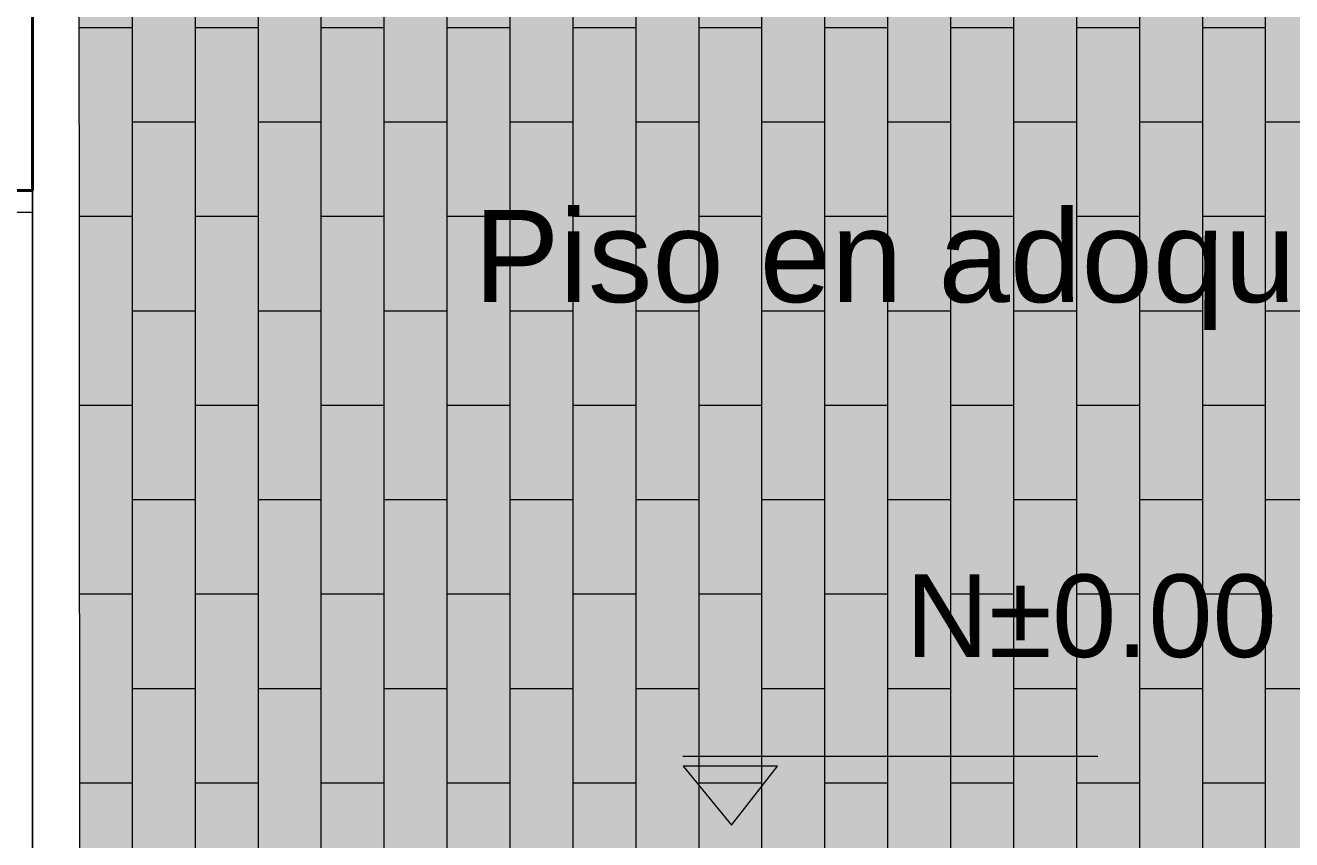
# Model space of a CAD drawing. Header units: inches. Extents: x 99003 to 99155, y 101852 to 101926.
# Drawn here: x 99030.951 to 99033.633, y 101886.08 to 101887.805 of the extents above; entities that cross this region are included whole.
import ezdxf
from ezdxf import colors
from ezdxf.entities.mleader import LeaderData, LeaderLine
from ezdxf.math import Vec2, Vec3

# ---------------------------------------------------------------- set-up
doc = ezdxf.new("R2010")
doc.units = ezdxf.units.IN
doc.header["$MEASUREMENT"] = 0
for name, color, linetype, lineweight in [('A_CARP-MAD', 46, 'Continuous', 18), ('A_MURO', 7, 'Continuous', 40), ('A_PISO-GRAN', 250, 'Continuous', 0), ('A_TEXT-NIVL', 54, 'Continuous', 20), ('A_TEXT-NOTA', 53, 'Continuous', 20), ('A_VENT', 124, 'Continuous', 18)]:
    doc.layers.add(name, color=color, linetype=linetype, lineweight=lineweight)
doc.styles.add('ARIAL', font='arial.ttf')

# ---------------------------------------------------------------- blocks, each defined once
blk = doc.blocks.new('_Open30')
at = {"color": 0, "linetype": 'ByBlock', "lineweight": -2}
for p, q in [((-1, 0.268), (0, 0)), ((0, 0), (-1, -0.268)), ((0, 0), (-1, 0))]:
    blk.add_line(p, q, dxfattribs=at)
blk = doc.blocks.new('NIVEL ARQUITECTONICO')
at = {"layer": 'A_TEXT-NIVL'}
blk.add_line((-0.8278, -0.0732), (-0.388, -0.0732), dxfattribs=at)
blk.add_lwpolyline([(-0.7761, -0.1464), (-0.7273, -0.0839), (-0.8273, -0.0839)], close=True, dxfattribs=at)
at = {"layer": 'A_TEXT-NOTA', "linetype": 'Continuous', "style": 'ARIAL'}
blk.add_attdef('Q', (-0.684, -0.0573), '', height=0.0437, dxfattribs=at)

msp = doc.modelspace()

# ---------------------------------------------------------------- hatches: boundary and pattern name
at = {"layer": 'A_PISO-GRAN'}
h = msp.add_hatch(dxfattribs=at)
h.set_pattern_fill('AR-BRSTD', color=256, scale=0.05, angle=90)
h.paths.add_polyline_path([(99034.9657, 101888.8507), (99031.0658, 101888.8507), (99031.0658, 101885.0054), (99034.9657, 101885.0054)])
h = msp.add_hatch(dxfattribs=at)
h.set_pattern_fill('DOTS', color=33, scale=0.5, angle=90)
h.set_pattern_definition([(90, (-108.149932, -2e-07), (-0.03125, 0.015625), [0, -0.03125])])
h.paths.add_polyline_path([(99034.9657, 101888.8507), (99031.0658, 101888.8507), (99031.0658, 101885.0054), (99034.9657, 101885.0054)])

# ---------------------------------------------------------------- linework, layer by layer
at = {"layer": 'A_CARP-MAD'}
msp.add_lwpolyline([(99030.8261, 101887.4322), (99030.8261, 101887.4554), (99030.9658, 101887.4554), (99030.9658, 101887.4089), (99030.8962, 101887.4089), (99030.8962, 101887.4322)], close=True, dxfattribs=at)
at = {"layer": 'A_MURO'}
msp.add_line((99030.9658, 101887.4554), (99030.8158, 101887.4554), dxfattribs=at)
msp.add_lwpolyline([(99030.8158, 101889.1554), (99030.8158, 101890.8554), (99030.9658, 101890.8554), (99030.9658, 101887.4554)], dxfattribs=at)
at = {"layer": 'A_PISO-GRAN', "ltscale": 0.333}
msp.add_lwpolyline([(99035.0157, 101892.9158), (99034.5157, 101892.9158), (99034.5157, 101892.4554), (99033.8657, 101892.4554), (99033.8657, 101892.9144), (99032.1657, 101892.9158), (99032.1657, 101892.4553), (99031.5157, 101892.4553), (99031.5157, 101892.9156), (99030.9658, 101892.9156), (99030.9658, 101892.3554), (99030.9658, 101884.9054), (99035.0657, 101884.9054), (99035.0657, 101892.5554)], dxfattribs=at)
msp.add_lwpolyline([(99034.9657, 101892.8163), (99034.6157, 101892.8163), (99034.6157, 101892.3554), (99033.7657, 101892.3554), (99033.7657, 101892.9144), (99032.2657, 101892.9157), (99032.2657, 101892.3496), (99031.415, 101892.3496), (99031.4157, 101892.8185), (99031.0658, 101892.8185), (99031.0613, 101892.2567), (99031.0658, 101885.0054), (99034.9657, 101885.0054)], close=True, dxfattribs=at)
at = {"layer": 'A_VENT'}
for p in [(99030.9658, 101885.64), (99030.9658, 101884.7554)]:
    msp.add_line(p, (99030.9658, 101887.4554), dxfattribs=at)

# ---------------------------------------------------------------- block references
at = {"color": 1}
ref = msp.add_blockref('NIVEL ARQUITECTONICO', (99033.9986, 101886.4037), dxfattribs=dict(at, xscale=2, yscale=2, zscale=2))
ref.add_attrib('Q', 'N±0.00', (99032.8148, 101886.4672), dxfattribs={"layer": 'A_TEXT-NOTA', "linetype": 'Continuous', "height": 0.175, "style": 'ARIAL'})

# ---------------------------------------------------------------- leaders
at = {"layer": 'A_TEXT-NOTA'}
ml = msp.add_multileader_mtext('Standard', dxfattribs=at)
ml.set_content('{\\fArial|b0|i0|c0|p32;Piso en adoquin }', color=256, style='ARIAL')
ml.set_leader_properties(color=256, linetype='ByLayer', lineweight=-1)
ml.set_arrow_properties(name='OPEN30')
ml.build(insert=Vec2(0, 0))
ml.multileader.update_dxf_attribs({"leader_type": 0, "dogleg_length": 0.78, "arrow_head_size": 0.195})
ctx = ml.context
ctx.base_point, ctx.char_height, ctx.arrow_head_size, ctx.landing_gap_size, ctx.plane_origin = Vec3(99031.8499, 101887.2895), 0.195, 0.195, 0.09, Vec3(99029.8843, 101884.5977)
ctx.text_align_type = 2
notes = []
notes.append((ctx, [(0, (1, 1, 0), (99031.4585, 101887.2895), (1, 0), 0.3914, [(0, [(99031.0091, 101886.8659)], 0, [])])]))
ctx.mtext.insert, ctx.mtext.width, ctx.mtext.alignment, ctx.mtext.flow_direction = Vec3(99033.854, 101887.4141), 3.450025, 3, 5
for ctx, leaders in notes:
    for number, flags, end, landing, length, lines in leaders:
        leader = LeaderData()
        leader.index, (leader.has_last_leader_line, leader.has_dogleg_vector, leader.attachment_direction) = number, flags
        leader.last_leader_point, leader.dogleg_vector, leader.dogleg_length = Vec3(end), Vec3(landing), length
        for number, points, colour, breaks in lines:
            line = LeaderLine()
            line.index, line.vertices, line.color, line.breaks = number, Vec3.list(points), colors.encode_raw_color(colour), breaks
            leader.lines.append(line)
        ctx.leaders.append(leader)

doc.saveas('drawing.dxf')
